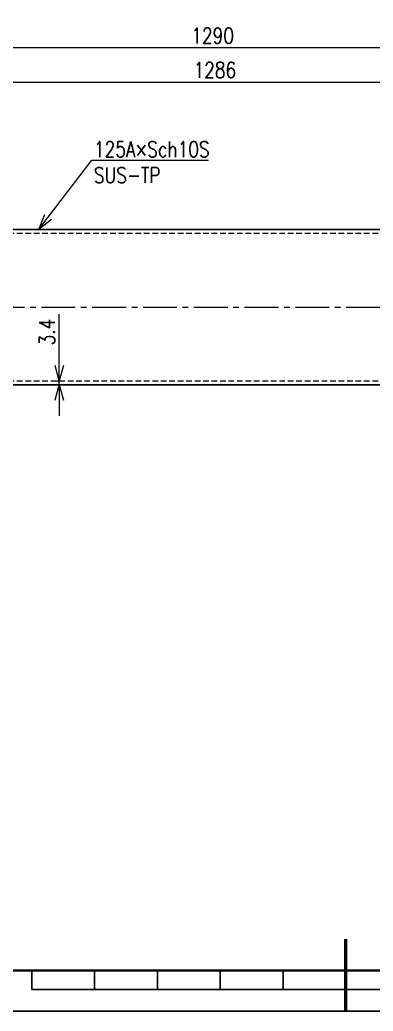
# Model space of a CAD drawing. Header units: millimetres. Extents: x 0 to 4931, y -34 to 1655.
# Drawn here: x 3498 to 3816, y 0 to 893 of the extents above; entities that cross this region are included whole.
import ezdxf
from ezdxf import colors
from ezdxf.entities.mleader import LeaderData, LeaderLine
from ezdxf.math import Vec2, Vec3

# ---------------------------------------------------------------- set-up
doc = ezdxf.new("R2010")
doc.units = ezdxf.units.MM
doc.header["$LTSCALE"] = 1.6
doc.header["$PDMODE"] = 99
doc.header["$PDSIZE"] = 1
doc.linetypes.add('CENTER2', pattern=[28.575, 19.05, -3.175, 3.175, -3.175])
doc.linetypes.add('HIDDEN2', pattern=[4.7625, 3.175, -1.5875])
for name, color, linetype, lineweight in [('03_かくれ線', 6, 'HIDDEN2', 13), ('04_中心線', 1, 'CENTER2', 9), ('07_寸法線', 3, 'Continuous', 9), ('99_図枠', 7, 'Continuous', 40)]:
    doc.layers.add(name, color=color, linetype=linetype, lineweight=lineweight)
doc.styles.add('寸法用', font='simplex.shx', dxfattribs={"width": 0.8, "bigfont": '@extfont2.shx'})
doc.dimstyles.new('機械製図用', dxfattribs={"dimtxt": 3.5, "dimasz": 3.5, "dimexe": 2, "dimexo": 0, "dimgap": 1.2, "dimtad": 1, "dimdsep": 46, "dimtxsty": '寸法用', "dimblk": 'OPEN30', "dimcen": 0, "dimclrd": 256, "dimclre": 256, "dimclrt": 7, "dimazin": 2, "dimtm": 1e-09, "dimtfac": 0.75, "dimtmove": 0, "dimatfit": 3, "dimldrblk": 'OPEN30', "dimfxl": 1, "dimlwd": -1, "dimlwe": -1, "dimarcsym": 0})

# ---------------------------------------------------------------- blocks, each defined once
blk = doc.blocks.new('_Open30')
at = {"color": 0, "linetype": 'ByBlock', "lineweight": -2}
for p, q in [((-1, 0.268), (0, 0)), ((0, 0), (-1, -0.268)), ((0, 0), (-1, 0))]:
    blk.add_line(p, q, dxfattribs=at)
blk = doc.blocks.new('*D225')
at = {"layer": '07_寸法線', "transparency": 16777216}
for p, q in [((3030.42, 703.86), (3030.42, 838.45)), ((3044.42, 836.45), (4302.42, 836.45)), ((4316.42, 743.96), (4316.42, 838.45))]:
    blk.add_line(p, q, dxfattribs=at)
at = {"layer": 'Defpoints', "color": 0, "transparency": 16777216}
for p in [(4316.42, 836.45), (4316.42, 743.96), (3030.42, 703.86)]:
    blk.add_point(p, dxfattribs=at)
at = {"layer": '07_寸法線', "transparency": 16777216, "xscale": 14, "yscale": 14, "zscale": 14, "rotation": 180}
blk.add_blockref('_Open30', (3030.42, 836.45), dxfattribs=at)
at = {"layer": '07_寸法線', "transparency": 16777216, "xscale": 14, "yscale": 14, "zscale": 14}
blk.add_blockref('_Open30', (4316.42, 836.45), dxfattribs=at)
at = {"layer": '07_寸法線', "color": 7, "transparency": 16777216, "insert": (3673.42, 847.45), "char_height": 14, "attachment_point": 5, "style": '寸法用'}
blk.add_mtext('1286', dxfattribs=at)
blk = doc.blocks.new('*D226')
at = {"layer": '07_寸法線', "transparency": 16777216}
for p, q in [((3026.42, 738.96), (3026.42, 869.33)), ((4302.42, 867.33), (3040.42, 867.33)), ((4316.42, 743.96), (4316.42, 869.33))]:
    blk.add_line(p, q, dxfattribs=at)
at = {"layer": 'Defpoints', "color": 0, "transparency": 16777216}
for p in [(3026.42, 867.33), (4316.42, 743.96), (3026.42, 738.96)]:
    blk.add_point(p, dxfattribs=at)
at = {"layer": '07_寸法線', "transparency": 16777216, "xscale": 14, "yscale": 14, "zscale": 14, "rotation": 180}
blk.add_blockref('_Open30', (3026.42, 867.33), dxfattribs=at)
at = {"layer": '07_寸法線', "transparency": 16777216, "xscale": 14, "yscale": 14, "zscale": 14}
blk.add_blockref('_Open30', (4316.42, 867.33), dxfattribs=at)
at = {"layer": '07_寸法線', "color": 7, "transparency": 16777216, "insert": (3671.42, 878.33), "char_height": 14, "attachment_point": 5, "style": '寸法用'}
blk.add_mtext('1290', dxfattribs=at)
blk = doc.blocks.new('*D242')
at = {"layer": '07_寸法線', "transparency": 16777216}
for p, q in [((3533.32, 581.46), (3533.32, 627.46)), ((3530.75, 567.46), (3535.32, 567.46)), ((3530.75, 564.06), (3535.32, 564.06)), ((3533.32, 564.06), (3533.32, 567.46)), ((3533.32, 550.06), (3533.32, 536.06))]:
    blk.add_line(p, q, dxfattribs=at)
at = {"layer": 'Defpoints', "color": 0, "transparency": 16777216}
for p in [(3530.75, 567.46), (3530.75, 564.06), (3533.32, 567.46)]:
    blk.add_point(p, dxfattribs=at)
at = {"layer": '07_寸法線', "transparency": 16777216, "xscale": 14, "yscale": 14, "zscale": 14}
for p, rotation in [((3533.32, 567.46), 270), ((3533.32, 564.06), 90)]:
    blk.add_blockref('_Open30', p, dxfattribs=dict(at, rotation=rotation))
at = {"layer": '07_寸法線', "color": 7, "transparency": 16777216, "insert": (3522.32, 611.46), "char_height": 14, "attachment_point": 5, "rotation": 90, "style": '寸法用'}
blk.add_mtext('3.4', dxfattribs=at)

msp = doc.modelspace()

# ---------------------------------------------------------------- linework, layer by layer
at = {"color": 0}
for p, q in [((3035.425, 703.859), (4307.425, 703.859)), ((3035.425, 564.059), (4116.425, 564.059))]:
    msp.add_line(p, q, dxfattribs=at)
at = {"layer": '03_かくれ線'}
for p, q in [((3030.425, 700.459), (4316.425, 700.459)), ((3030.425, 567.459), (4116.425, 567.459))]:
    msp.add_line(p, q, dxfattribs=at)
at = {"layer": '04_中心線'}
msp.add_line((3014.405, 633.959), (4333.565, 633.959), dxfattribs=at)
at = {"layer": '99_図枠', "lineweight": 53}
msp.add_line((3791.382, 0), (3791.382, 64.893), dxfattribs=at)
at = {"layer": '99_図枠', "lineweight": 25}
for p, q in [((3508.525, 19.636), (3508.525, 36.607)), ((3565.097, 19.636), (3565.097, 36.607)), ((3621.668, 19.636), (3621.668, 36.607)), ((3678.24, 19.636), (3678.24, 36.607)), ((3734.811, 19.636), (3734.811, 36.607)), ((3508.525, 19.636), (4074.24, 19.636))]:
    msp.add_line(p, q, dxfattribs=at)
at = {"layer": '99_図枠'}
msp.add_lwpolyline([(2762.292, 36.607), (4893.903, 36.607), (4893.903, 1574.349), (2762.292, 1574.349)], close=True, dxfattribs=at)
at = {"layer": 'Defpoints'}
msp.add_lwpolyline([(2652.09, 0), (4930.674, 0), (4930.674, 1611.12), (2652.09, 1611.12)], close=True, dxfattribs=at)

# ---------------------------------------------------------------- dimensions: what is measured, and where the dimension line sits
at = {"layer": '07_寸法線'}
for base, p1, p2, picture, middle in [((3026.425, 867.327), (4316.425, 743.959), (3026.425, 738.959), '*D226', (3671.425, 878.327)), ((4316.425, 836.45), (3030.425, 703.859), (4316.425, 743.959), '*D225', (3673.425, 847.45))]:
    dim = msp.add_linear_dim(base=base, p1=p1, p2=p2, dimstyle='機械製図用', override={"dimtxt": 14, "dimasz": 14, "dimgap": 4}, dxfattribs=at)
    dim.commit()
    dim.dimension.update_dxf_attribs({"geometry": picture, "text_midpoint": middle})
dim = msp.add_linear_dim(base=(3533.319, 567.459), p1=(3530.745, 564.059), p2=(3530.745, 567.459), angle=270, dimstyle='機械製図用', override={"dimtxt": 14, "dimasz": 14, "dimgap": 4}, dxfattribs=at)
dim.commit()
dim.dimension.update_dxf_attribs({"geometry": '*D242', "text_midpoint": (3522.319, 611.459)})

# ---------------------------------------------------------------- leaders
ml = msp.add_multileader_mtext('Standard', dxfattribs=at)
ml.set_content('125A×Sch10S\\PSUS-TP', color=7, style='寸法用')
ml.set_leader_properties(color=256, linetype='ByLayer', lineweight=-1)
ml.set_arrow_properties(name='OPEN30')
ml.build(insert=Vec2(0, 0))
ml.multileader.update_dxf_attribs({"has_dogleg": 0, "text_left_attachment_type": 6, "text_right_attachment_type": 6, "arrow_head_size": 14})
ctx = ml.context
ctx.base_point, ctx.char_height, ctx.arrow_head_size, ctx.plane_origin = Vec3(3562.538, 766.287), 14, 14, Vec3(3449.807, 559.237)
ctx.left_attachment, ctx.right_attachment = 6, 6
notes = []
notes.append((ctx, [(1, (1, 1, 0), (3554.538, 766.287), (1, 0), 8, [(0, [(3514.89, 703.859)], 0, [])])]))
ctx.mtext.insert, ctx.mtext.flow_direction = Vec3(3564.538, 783.087), 5
for ctx, leaders in notes:
    for number, flags, end, landing, length, lines in leaders:
        leader = LeaderData()
        leader.index, (leader.has_last_leader_line, leader.has_dogleg_vector, leader.attachment_direction) = number, flags
        leader.last_leader_point, leader.dogleg_vector, leader.dogleg_length = Vec3(end), Vec3(landing), length
        for number, points, colour, breaks in lines:
            line = LeaderLine()
            line.index, line.vertices, line.color, line.breaks = number, Vec3.list(points), colors.encode_raw_color(colour), breaks
            leader.lines.append(line)
        ctx.leaders.append(leader)

doc.saveas('drawing.dxf')
